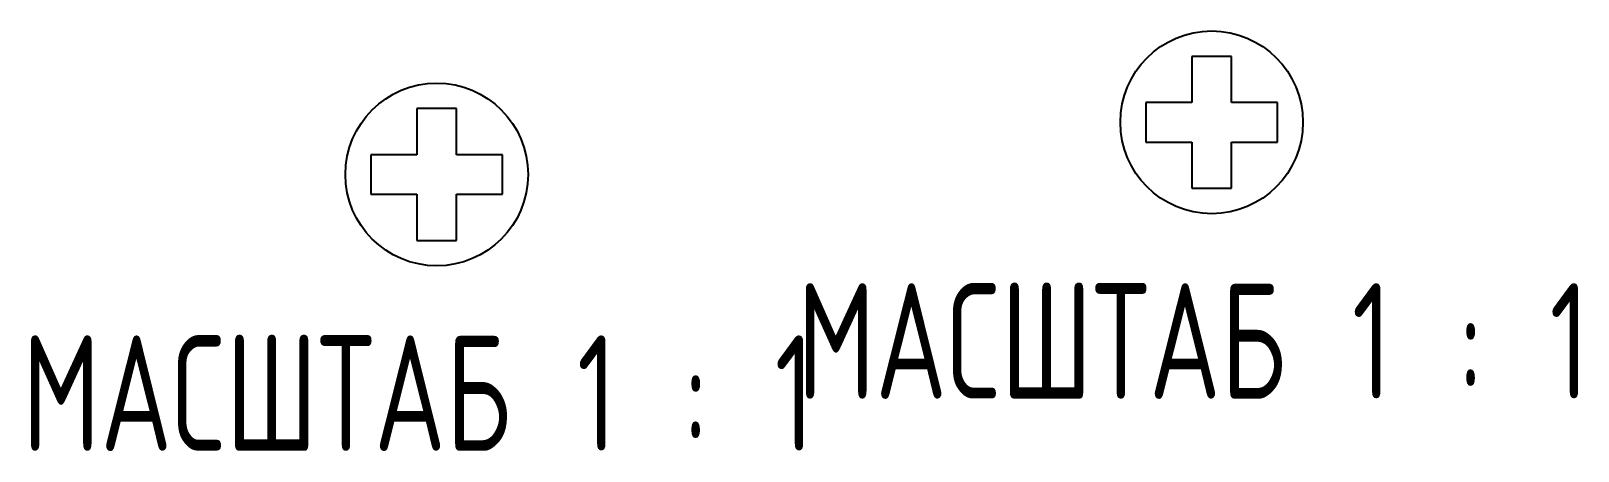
# Model space of a CAD drawing. Header units: millimetres. Extents: x 0 to 46.9, y 192.3 to 205.
import ezdxf

# ---------------------------------------------------------------- set-up
doc = ezdxf.new("R2010")
doc.units = ezdxf.units.MM
doc.styles.add('SLDTEXTSTYLE0', font='TXT', dxfattribs={"width": 0.663, "bigfont": 'bigfont'})

msp = doc.modelspace()

# ---------------------------------------------------------------- linework, layer by layer
at = {"color": 7, "linetype": 'Continuous'}
for p, q in [((36.398, 204.265), (35.198, 204.265)), ((35.198, 204.265), (35.198, 202.865)), ((36.398, 202.865), (36.398, 204.265)), ((33.798, 202.865), (33.798, 201.665)), ((35.198, 202.865), (33.798, 202.865)), ((37.798, 202.865), (36.398, 202.865)), ((37.798, 201.665), (37.798, 202.865)), ((12.885, 202.684), (11.685, 202.684)), ((11.685, 202.684), (11.685, 201.284)), ((12.885, 201.284), (12.885, 202.684)), ((33.798, 201.665), (35.198, 201.665)), ((35.198, 201.665), (35.198, 200.265)), ((36.398, 200.265), (36.398, 201.665)), ((36.398, 201.665), (37.798, 201.665)), ((10.285, 201.284), (10.285, 200.084)), ((11.685, 201.284), (10.285, 201.284)), ((14.285, 201.284), (12.885, 201.284)), ((14.285, 200.084), (14.285, 201.284)), ((10.285, 200.084), (11.685, 200.084)), ((11.685, 200.084), (11.685, 198.684)), ((12.885, 198.684), (12.885, 200.084)), ((12.885, 200.084), (14.285, 200.084)), ((35.198, 200.265), (36.398, 200.265)), ((11.685, 198.684), (12.885, 198.684))]:
    msp.add_line(p, q, dxfattribs=at)
for centre in [(35.798, 202.265), (12.285, 200.684)]:
    msp.add_circle(centre, 2.77, dxfattribs=at)

# ---------------------------------------------------------------- texts
at = {"color": 7, "linetype": 'Continuous', "lineweight": 0, "char_height": 3.5, "attachment_point": 2, "style": 'SLDTEXTSTYLE0'}
for insert in [(35.238, 197.386), (11.725, 195.805)]:
    msp.add_mtext('\\M+1844D\\M+18440\\M+18452\\M+18459\\M+18453\\M+18440\\M+18441 1 : 1', dxfattribs=dict(at, insert=insert))

doc.saveas('drawing.dxf')
